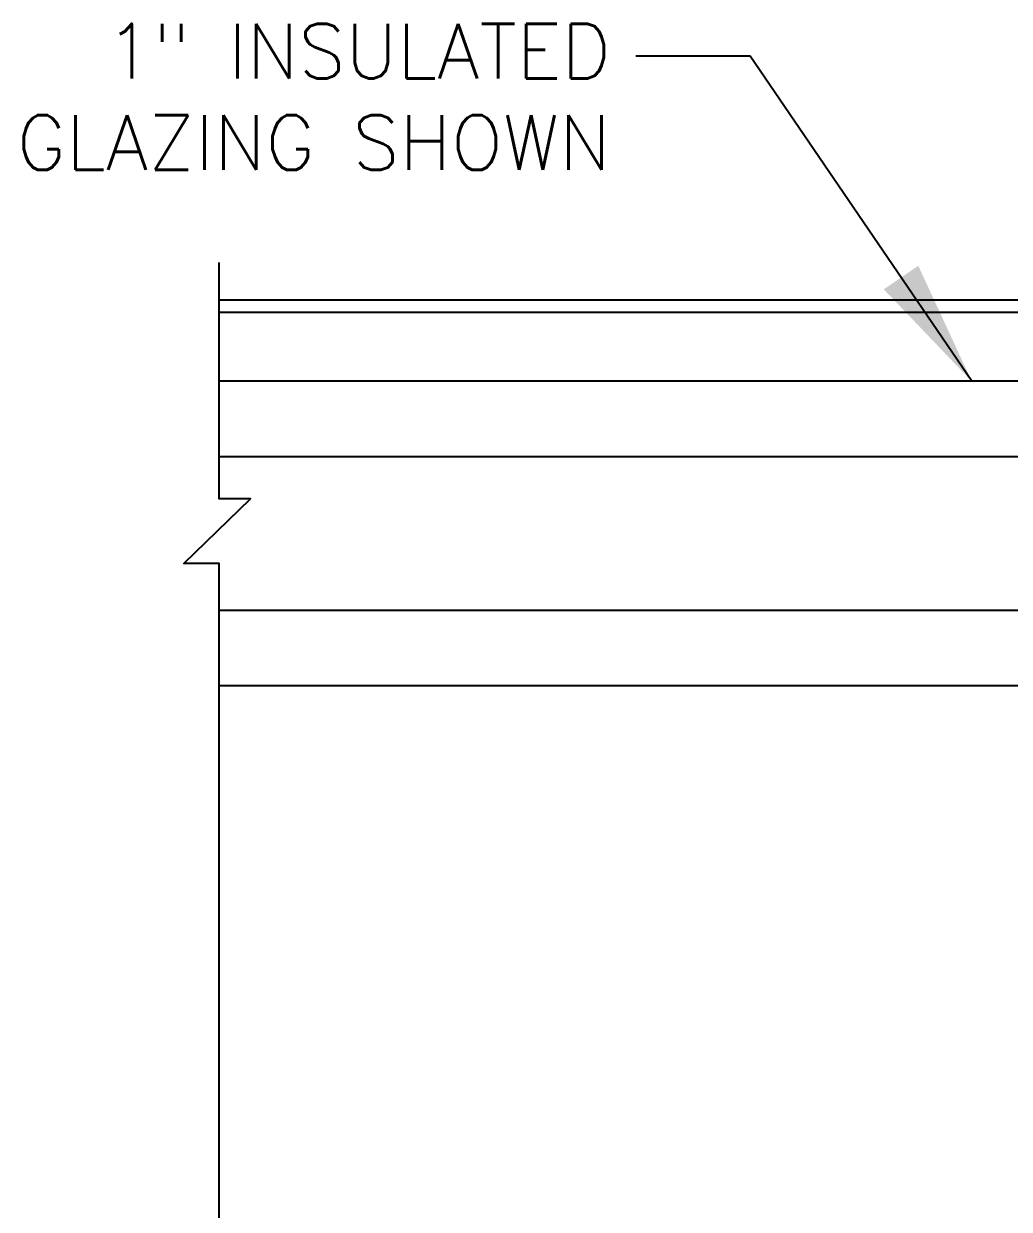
# Model space of a CAD drawing. Header units: inches. Extents: x 1061.6 to 1074.4, y -174.3 to -161.1.
# Drawn here: x 1061.961 to 1065.198, y -168.119 to -164.228 of the extents above; entities that cross this region are included whole.
import ezdxf

# ---------------------------------------------------------------- set-up
doc = ezdxf.new("R2010")
doc.units = ezdxf.units.IN
doc.header["$MEASUREMENT"] = 0
for name, color, linetype in [('BREAK', 6, 'Continuous'), ('FRAME', 1, 'Continuous'), ('GLASS', 7, 'Continuous'), ('INSTALLER NOTE', 7, 'Continuous'), ('INSTALLER NOTE @ 2', 7, 'Continuous')]:
    doc.layers.add(name, color=color, linetype=linetype)
doc.styles.get("Standard").update_dxf_attribs({"font": 'romans.shx'})
doc.dimstyles.new('1X1', dxfattribs={"dimtxt": 0.09, "dimasz": 0.09375, "dimexe": 0.09375, "dimexo": 0.09375, "dimgap": 0.032, "dimtad": 1, "dimdec": 4, "dimzin": 11, "dimdsep": 46, "dimlunit": 5, "dimtxsty": 'Standard', "dimblk1": 'ARCHTICK', "dimblk2": 'ARCHTICK', "dimsah": 1, "dimcen": 0.09, "dimadec": 0, "dimazin": 0, "dimtfac": 1, "dimtdec": 4, "dimtofl": 0, "dimtmove": 0, "dimatfit": 3, "dimldrblk": 'ARROW', "dimfxl": 0, "dimfrac": 2, "dimtolj": 1, "dimtzin": 0, "dimarcsym": 0})

# ---------------------------------------------------------------- blocks, each defined once
blk = doc.blocks.new('_ARCHTICK')
at = {"color": 0, "linetype": 'ByBlock', "const_width": 0.15}
blk.add_lwpolyline([(-0.5, -0.5), (0.5, 0.5)], dxfattribs=at)
blk = doc.blocks.new('ARROW')
at = {"color": 0, "linetype": 'ByBlock'}
blk.add_solid([(-2.197, -0.366), (-2.197, 0.366), (0, 0)], dxfattribs=at)
at = {"layer": 'DEFPOINTS', "color": 0, "linetype": 'ByBlock'}
blk.add_point((0, 0), dxfattribs=at)

msp = doc.modelspace()

# ---------------------------------------------------------------- linework, layer by layer
msp.add_line((1073.017678, -165.135294), (1062.603072, -165.135294))
at = {"layer": 'BREAK'}
msp.add_lwpolyline([(1062.603072, -169.882702), (1062.603072, -165.999607), (1062.487367, -165.999607), (1062.705611, -165.787108), (1062.603072, -165.787108), (1062.603072, -165.011284)], dxfattribs=at)
at = {"layer": 'FRAME'}
msp.add_line((1065.512375, -165.175294), (1062.603072, -165.175294), dxfattribs=at)
at = {"layer": 'GLASS'}
for p, q in [((1066.106375, -165.401199), (1062.603072, -165.401199)), ((1066.106375, -165.649199), (1062.603072, -165.649199)), ((1062.603072, -166.152199), (1066.106375, -166.152199)), ((1066.106375, -166.401199), (1062.603072, -166.401199))]:
    msp.add_line(p, q, dxfattribs=at)

# ---------------------------------------------------------------- texts
at = {"layer": 'INSTALLER NOTE', "insert": (1063.889703, -164.467592), "char_height": 0.18, "width": 5.67038025, "attachment_point": 6}
msp.add_mtext('1" INSULATED\\PGLAZING SHOWN', dxfattribs=at)

# ---------------------------------------------------------------- leaders
at = {"layer": 'INSTALLER NOTE @ 2'}
msp.add_leader([(1065.074766, -165.401199), (1064.346704, -164.333785), (1063.971704, -164.333785)], dimstyle='1X1', override={"dimscale": 2, "dimtad": 0}, dxfattribs=at)

doc.saveas('drawing.dxf')
